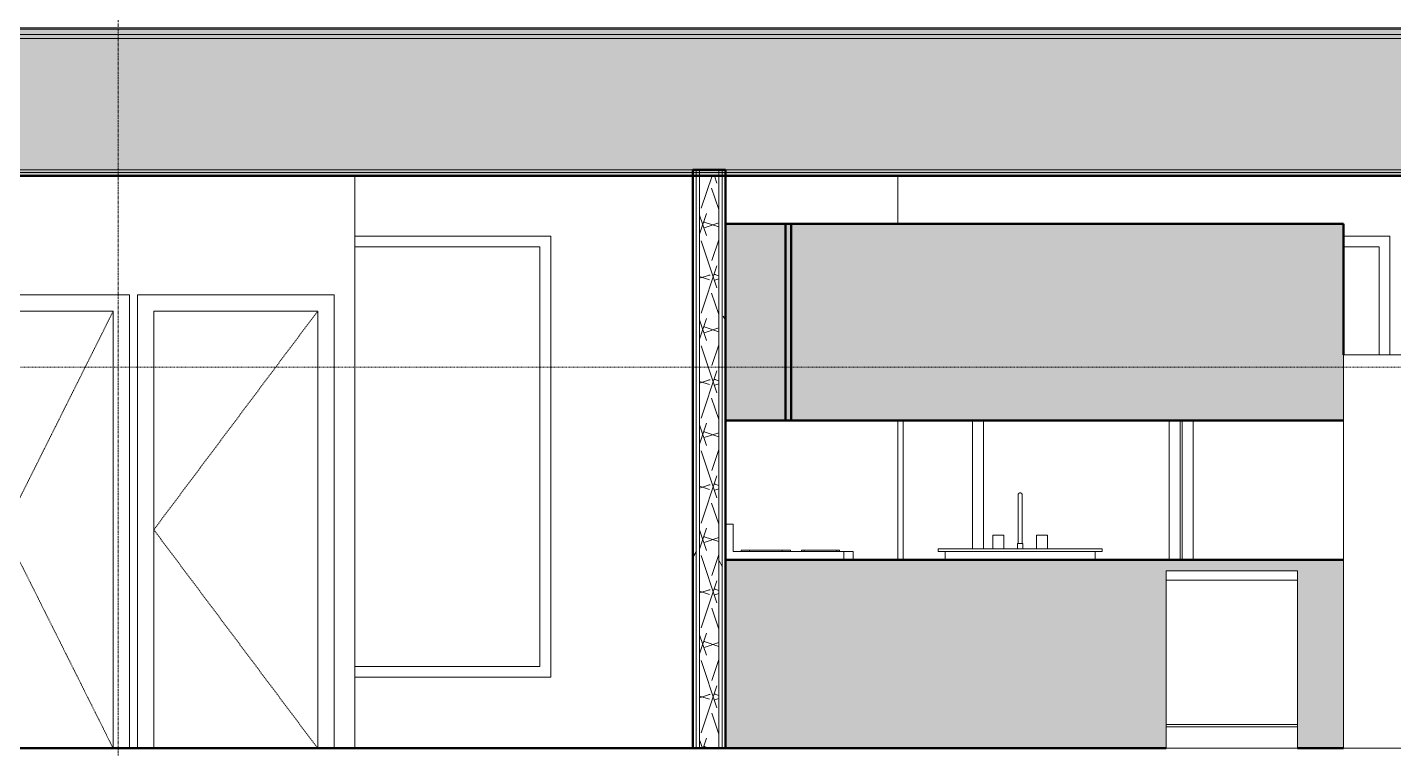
# Model space of a CAD drawing. Header units: inches. Extents: x 9610 to 16692, y -360 to 647.
# Drawn here: x 13970 to 14220.1, y 135.9 to 267.9 of the extents above; entities that cross this region are included whole.
import ezdxf

# ---------------------------------------------------------------- set-up
doc = ezdxf.new("R2010")
doc.units = ezdxf.units.IN
doc.header["$MEASUREMENT"] = 0
for name, pattern in [('Aligning Line 1_8_', [0.25, 0.125, -0.125]), ('Dash 1_16_', [0.125, 0.0625, -0.0625]), ('Grid Line 1_2_', [0.875, 0.5, -0.125, 0.125, -0.125])]:
    doc.linetypes.add(name, pattern=pattern)
for name, color, linetype, lineweight in [('0-4', 55, 'Continuous', 9), ('0-6', 170, 'Continuous', 5), ('A-DOOR-2', 250, 'Dash 1_16_', 9), ('A-DOOR-FRAM-1', 250, 'Continuous', 9), ('A-FLOR-10', 192, 'Continuous', 50), ('A-FLOR-3', 8, 'Continuous', 5), ('A-FLOR-4', 31, 'Continuous', 5), ('A-FLOR-5', 251, 'Continuous', 5), ('A-FLOR-LEVL-1', 51, 'Grid Line 1_2_', 9), ('A-FLOR-MCUT', 51, 'Continuous', 13), ('A-FLOR-PATT-1', 8, 'Continuous', 9), ('A-GLAZ-1', 135, 'Continuous', 13), ('A-WALL-2', 7, 'Continuous', 13), ('A-WALL-3', 135, 'Continuous', 13), ('A-WALL-PATT-1', 250, 'Continuous', 9), ('A-WALL-PATT-3', 53, 'Continuous', 9), ('G-ANNO-SYMB', 111, 'Aligning Line 1_8_', 9), ('I-WALL-2', 10, 'Continuous', 50), ('P-SANR-FIXT-1', 55, 'Continuous', 9), ('Q-CASE-1', 53, 'Continuous', 9), ('Q-CASE-2', 10, 'Continuous', 50), ('Q-SPCQ-1', 55, 'Continuous', 9), ('S-GRID-1', 1, 'Grid Line 1_2_', 9)]:
    doc.layers.add(name, color=color, linetype=linetype, lineweight=lineweight)
pattern_1 = [(0, (3257.106, 59.024), (30.72, 7.68), [1.267, -21.773, 1.267, -21.773, -122.88]), (0, (3257.106, 59.024), (30.72, 7.68), [-46.08, 1.267, -44.813, 1.267, -21.773, -53.76]), (0, (3257.106, 59.024), (30.72, 7.68), [-115.2, 1.267, -14.093, 1.267, -37.133]), (120, (3268.626, 62.864), (-22.01108, 22.7643), [1.267, -21.773, 1.267, -21.773, -122.88]), (120, (3268.626, 62.864), (-22.01108, 22.7643), [-46.08, 1.267, -44.813, 1.267, -21.773, -53.76]), (120, (3268.626, 62.864), (-22.01108, 22.7643), [-115.2, 1.267, -14.093, 1.267, -37.133]), (240, (3272.466, 78.224), (-8.70892, -30.4443), [1.267, -21.773, 1.267, -21.773, -122.88]), (240, (3272.466, 78.224), (-8.70892, -30.4443), [-46.08, 1.267, -44.813, 1.267, -21.773, -53.76]), (240, (3272.466, 78.224), (-8.70892, -30.4443), [-115.2, 1.267, -14.093, 1.267, -37.133])]

# ---------------------------------------------------------------- blocks, each defined once
blk = doc.blocks.new('Refrigerator_-_Side-by-Side_6047 - 36_ X 30_-V59-BUILDING SECTION - NORTH_SOUTH - LOOKING WEST')
at = {"layer": 'Q-SPCQ-1'}
for p, q in [((3052.74, 0), (3052.74, 72)), ((3088.49, 72), (3052.74, 72)), ((3088.49, 72), (3088.49, 0)), ((3088.49, 0), (3052.74, 0))]:
    blk.add_line(p, q, dxfattribs=at)
blk = doc.blocks.new('Range - 24_ x 24_-1372826-BUILDING SECTION - NORTH_SOUTH - LOOKING WEST')
at = {"layer": 'Q-SPCQ-1'}
for p, q in [((2939.9, 177), (2938.52, 177)), ((2939.9, 172), (2939.9, 177)), ((2960.15, 172), (2939.9, 172)), ((2941.4, 172.25), (2941.4, 172)), ((2941.4, 172.25), (2942.86, 172.25)), ((2942.9, 172.25), (2942.9, 172)), ((2942.9, 172.25), (2945.9, 172.25)), ((2945.9, 172.25), (2948.9, 172.25)), ((2948.9, 172), (2948.9, 172.25)), ((2948.93, 172.25), (2950.4, 172.25)), ((2950.4, 172), (2950.4, 172.25)), ((2952.4, 172.25), (2952.4, 172)), ((2952.45, 172.25), (2952.87, 172.25)), ((2952.9, 172.25), (2952.9, 172)), ((2952.9, 172.25), (2955.9, 172.25)), ((2955.9, 172.25), (2958.9, 172.25)), ((2958.9, 172), (2958.9, 172.25)), ((2958.93, 172.25), (2959.35, 172.25)), ((2959.4, 172), (2959.4, 172.25)), ((2960.15, 172), (2960.15, 170.5)), ((2960.15, 170.5), (2960.15, 172)), ((2960.15, 172), (2961.9, 172)), ((2961.9, 172), (2961.9, 170.5))]:
    blk.add_line(p, q, dxfattribs=at)
blk = doc.blocks.new('OD_CW_Base Cabinet - OD_CW_Base Cabinet-1965007-BUILDING SECTION - NORTH_SOUTH - LOOKING WEST')
at = {"layer": 'Q-CASE-1'}
blk.add_hatch(color=256, dxfattribs=at).paths.add_polyline_path([(2938.52, 136), (3019.18, 136), (3019.18, 168.5), (3043.18, 168.5), (3043.18, 136), (3051.62, 136), (3051.62, 170.5), (2938.52, 170.5), (2938.52, 160.23)], flags=0)
at = {"layer": 'Q-CASE-2'}
for p, q in [((3051.62, 170.5), (2938.52, 170.5)), ((2938.52, 170.5), (2938.52, 136)), ((2938.52, 136), (3019.18, 136)), ((3043.18, 136), (3051.62, 136))]:
    blk.add_line(p, q, dxfattribs=at)
blk = doc.blocks.new('Sink Kitchen-Single - 30_ x 21_-V65-BUILDING SECTION - NORTH_SOUTH - LOOKING WEST')
at = {"layer": 'P-SANR-FIXT-1'}
for p, q in [((2992.08, 179.87), (2992.08, 173.5)), ((2992.08, 179.87), (2992.08, 178.5)), ((2992.09, 178.5), (2992.09, 178.5)), ((2992.82, 178.5), (2992.82, 178.5)), ((2992.83, 173.5), (2992.83, 179.87)), ((2992.83, 178.5), (2992.83, 179.87)), ((2987.45, 175), (2987.45, 172.5)), ((2987.45, 175), (2989.45, 175)), ((2989.45, 172.5), (2989.45, 175)), ((2991.95, 173.5), (2991.95, 172.5)), ((2991.95, 173.5), (2992.95, 173.5)), ((2992.95, 172.5), (2992.95, 173.5)), ((2995.45, 175), (2995.45, 172.5)), ((2995.45, 175), (2997.45, 175)), ((2997.45, 172.5), (2997.45, 175)), ((2977.45, 172.5), (3007.45, 172.5)), ((2977.45, 172.5), (2977.45, 172)), ((3007.45, 172), (2977.45, 172)), ((2978.7, 172), (2978.7, 170.5)), ((3006.2, 170.5), (3006.2, 172)), ((3007.45, 172), (3007.45, 172.5))]:
    blk.add_line(p, q, dxfattribs=at)
at = {"layer": 'P-SANR-FIXT-1', "flags": 128}
for points in [[(2992.08, 182.37), (2992.08, 182.39), (2992.08, 182.4), (2992.08, 182.42), (2992.08, 182.43), (2992.08, 182.45), (2992.09, 182.46), (2992.09, 182.48), (2992.1, 182.49), (2992.1, 182.51), (2992.11, 182.52), (2992.11, 182.53), (2992.12, 182.55), (2992.13, 182.56), (2992.13, 182.57), (2992.14, 182.59), (2992.15, 182.6), (2992.16, 182.61), (2992.17, 182.62), (2992.18, 182.63), (2992.19, 182.64), (2992.2, 182.65), (2992.21, 182.66), (2992.22, 182.67), (2992.24, 182.68), (2992.25, 182.69), (2992.26, 182.7), (2992.27, 182.71), (2992.29, 182.71), (2992.3, 182.72), (2992.32, 182.72), (2992.33, 182.73), (2992.34, 182.73), (2992.36, 182.74), (2992.37, 182.74), (2992.39, 182.74), (2992.4, 182.75), (2992.42, 182.75), (2992.43, 182.75), (2992.45, 182.75), (2992.45, 182.75)], [(2992.45, 182.75), (2992.47, 182.75), (2992.48, 182.75), (2992.5, 182.75), (2992.51, 182.75), (2992.53, 182.74), (2992.54, 182.74), (2992.56, 182.74), (2992.57, 182.73), (2992.58, 182.73), (2992.6, 182.72), (2992.61, 182.71), (2992.62, 182.71), (2992.64, 182.7), (2992.65, 182.69), (2992.66, 182.68), (2992.68, 182.68), (2992.69, 182.67), (2992.7, 182.66), (2992.71, 182.65), (2992.72, 182.64), (2992.73, 182.63), (2992.74, 182.61), (2992.75, 182.6), (2992.76, 182.59), (2992.77, 182.58), (2992.78, 182.56), (2992.78, 182.55), (2992.79, 182.54), (2992.8, 182.52), (2992.8, 182.51), (2992.81, 182.5), (2992.81, 182.48), (2992.82, 182.47), (2992.82, 182.45), (2992.82, 182.44), (2992.82, 182.42), (2992.83, 182.41), (2992.83, 182.39), (2992.83, 182.38), (2992.83, 182.37)], [(2992.08, 182.37), (2992.08, 182.37), (2992.08, 182.37), (2992.08, 182.36), (2992.08, 182.34), (2992.08, 182.33), (2992.08, 182.3), (2992.08, 182.28), (2992.08, 182.25), (2992.08, 182.21), (2992.08, 182.18), (2992.08, 182.14), (2992.08, 182.09), (2992.08, 182.04), (2992.08, 181.99), (2992.08, 181.94), (2992.08, 181.88), (2992.08, 181.82), (2992.08, 181.75), (2992.08, 181.69), (2992.08, 181.62), (2992.08, 181.54), (2992.08, 181.47), (2992.08, 181.39), (2992.08, 181.31), (2992.08, 181.23), (2992.08, 181.14), (2992.08, 181.05), (2992.08, 180.96), (2992.08, 180.87), (2992.08, 180.78), (2992.08, 180.69), (2992.08, 180.59), (2992.08, 180.5), (2992.08, 180.4), (2992.08, 180.3), (2992.08, 180.2), (2992.08, 180.1), (2992.08, 180), (2992.08, 179.9), (2992.08, 179.87)], [(2992.08, 182.3), (2992.08, 182.32), (2992.08, 182.34), (2992.08, 182.35), (2992.08, 182.36), (2992.08, 182.37), (2992.08, 182.37)], [(2992.08, 179.87), (2992.08, 179.97), (2992.08, 180.07), (2992.08, 180.17), (2992.08, 180.27), (2992.08, 180.37), (2992.08, 180.47), (2992.08, 180.57), (2992.08, 180.66), (2992.08, 180.76), (2992.08, 180.85), (2992.08, 180.94), (2992.08, 181.03), (2992.08, 181.12), (2992.08, 181.2), (2992.08, 181.29), (2992.08, 181.37), (2992.08, 181.45), (2992.08, 181.52), (2992.08, 181.6), (2992.08, 181.67), (2992.08, 181.74), (2992.08, 181.8), (2992.08, 181.86), (2992.08, 181.92), (2992.08, 181.98), (2992.08, 182.03), (2992.08, 182.08), (2992.08, 182.13), (2992.08, 182.17)], [(2992.83, 179.87), (2992.83, 179.97), (2992.83, 180.07), (2992.83, 180.17), (2992.83, 180.27), (2992.83, 180.37), (2992.83, 180.47), (2992.83, 180.57), (2992.83, 180.66), (2992.83, 180.76), (2992.83, 180.85), (2992.83, 180.94), (2992.83, 181.03), (2992.83, 181.12), (2992.83, 181.2), (2992.83, 181.29), (2992.83, 181.37), (2992.83, 181.45), (2992.83, 181.52), (2992.83, 181.6), (2992.83, 181.67), (2992.83, 181.74), (2992.83, 181.8), (2992.83, 181.86), (2992.83, 181.92), (2992.83, 181.98), (2992.83, 182.03), (2992.83, 182.08), (2992.83, 182.13), (2992.83, 182.17), (2992.83, 182.21), (2992.83, 182.24), (2992.83, 182.27), (2992.83, 182.3), (2992.83, 182.32), (2992.83, 182.34), (2992.83, 182.35), (2992.83, 182.36), (2992.83, 182.37), (2992.83, 182.37), (2992.83, 182.37)], [(2992.83, 182.37), (2992.83, 182.37), (2992.83, 182.36), (2992.83, 182.34), (2992.83, 182.33), (2992.83, 182.3), (2992.83, 182.28)], [(2992.83, 182.14), (2992.83, 182.09), (2992.83, 182.04), (2992.83, 181.99), (2992.83, 181.94), (2992.83, 181.88), (2992.83, 181.82), (2992.83, 181.75), (2992.83, 181.69), (2992.83, 181.62), (2992.83, 181.54), (2992.83, 181.47), (2992.83, 181.39), (2992.83, 181.31), (2992.83, 181.23), (2992.83, 181.14), (2992.83, 181.05), (2992.83, 180.96), (2992.83, 180.87), (2992.83, 180.78), (2992.83, 180.69), (2992.83, 180.59), (2992.83, 180.5), (2992.83, 180.4), (2992.83, 180.3), (2992.83, 180.2), (2992.83, 180.1), (2992.83, 180), (2992.83, 179.9), (2992.83, 179.87)]]:
    blk.add_lwpolyline(points, dxfattribs=at)
blk = doc.blocks.new('Dishwasher_15404 - 34_ counter-V66-BUILDING SECTION - NORTH_SOUTH - LOOKING WEST')
at = {"layer": 'Q-SPCQ-1'}
for p, q in [((3019.18, 168.5), (3043.18, 168.5)), ((3019.18, 168.5), (3019.18, 166.79)), ((3043.18, 166.79), (3043.18, 168.5)), ((3019.18, 166.79), (3043.18, 166.79)), ((3019.18, 166.79), (3019.18, 140.33)), ((3043.18, 166.79), (3019.18, 166.79)), ((3043.18, 140.33), (3043.18, 166.79)), ((3043.18, 140.33), (3019.18, 140.33)), ((3019.18, 140.33), (3043.18, 140.33)), ((3019.18, 140.33), (3019.18, 139.94)), ((3043.18, 139.94), (3043.18, 140.33)), ((3043.18, 139.94), (3019.18, 139.94)), ((3019.18, 139.94), (3043.18, 139.94)), ((3019.18, 139.94), (3019.18, 136)), ((3043.18, 136), (3043.18, 139.94)), ((3043.18, 136), (3019.18, 136))]:
    blk.add_line(p, q, dxfattribs=at)
blk = doc.blocks.new('OD_CW_Upper Cabinet - OD_CW_Upper Cabinet-1965009-BUILDING SECTION - NORTH_SOUTH - LOOKING WEST')
at = {"layer": 'Q-CASE-1'}
for points in [[(2938.52, 196), (2949.52, 196), (2949.52, 232), (2938.52, 232), (2938.52, 206.08)], [(2950.52, 196), (2950.52, 232), (2949.52, 232), (2949.52, 196)]]:
    blk.add_hatch(color=256, dxfattribs=at).paths.add_polyline_path(points, flags=0)
at = {"layer": 'Q-CASE-2'}
for p, q in [((2949.52, 232), (2938.52, 232)), ((2938.52, 232), (2938.52, 196)), ((2950.52, 232), (2949.52, 232)), ((2949.52, 232), (2949.52, 196)), ((2949.52, 196), (2949.52, 232)), ((2950.52, 196), (2950.52, 232)), ((2938.52, 196), (2949.52, 196)), ((2949.52, 196), (2950.52, 196))]:
    blk.add_line(p, q, dxfattribs=at)
blk = doc.blocks.new('OD_CW_Upper Cabinet - OD_CW_Upper Cabinet-1965010-BUILDING SECTION - NORTH_SOUTH - LOOKING WEST')
at = {"layer": 'Q-CASE-1'}
blk.add_hatch(color=256, dxfattribs=at).paths.add_polyline_path([(2950.52, 196), (3051.62, 196), (3051.62, 232), (2950.52, 232), (2950.52, 206.08)], flags=0)
at = {"layer": 'Q-CASE-2'}
for p, q in [((2950.52, 232), (2950.52, 196)), ((3051.62, 232), (2950.52, 232)), ((3051.62, 208), (3051.62, 232)), ((2950.52, 196), (3051.62, 196))]:
    blk.add_line(p, q, dxfattribs=at)
blk = doc.blocks.new('Single-Flush - 30_ x 80_-V68-BUILDING SECTION - NORTH_SOUTH - LOOKING WEST')
at = {"layer": 'A-DOOR-FRAM-1'}
blk.add_line((2971.03, 196), (2971.03, 170.5), dxfattribs=at)
blk = doc.blocks.new('Single-Flush - 30_ x 80_-1420870-BUILDING SECTION - NORTH_SOUTH - LOOKING WEST')
at = {"layer": 'A-DOOR-2'}
for p in [(2739.55, 80), (2739.55, 0)]:
    blk.add_line(p, (2709.55, 40), dxfattribs=at)
at = {"layer": 'A-DOOR-FRAM-1'}
for p, q in [((2742.55, 83), (2706.55, 83)), ((2706.55, 83), (2706.55, 0)), ((2742.55, 0), (2742.55, 83)), ((2709.55, 0), (2709.55, 80)), ((2709.55, 80), (2739.55, 80)), ((2739.55, 80), (2739.55, 0))]:
    blk.add_line(p, q, dxfattribs=at)
blk = doc.blocks.new('Single-Flush - CLOSET-1720159-BUILDING SECTION - NORTH_SOUTH - LOOKING WEST')
at = {"layer": 'A-DOOR-2'}
for p, q in [((2826.44, 216), (2806.87, 176.87)), ((2826.44, 136), (2806.87, 175.13))]:
    blk.add_line(p, q, dxfattribs=at)
at = {"layer": 'A-DOOR-FRAM-1'}
for p, q in [((2829.44, 219), (2806.87, 219)), ((2829.44, 136), (2829.44, 219)), ((2806.87, 216), (2826.44, 216)), ((2826.44, 216), (2826.44, 136))]:
    blk.add_line(p, q, dxfattribs=at)
blk = doc.blocks.new('CTR - 1st Phase - Unit Layouts_rvt-2-BUILDING SECTION - NORTH_SOUTH - LOOKING WEST')
at = {"layer": 'A-WALL-3'}
for p, q in [((2870.64, 240.75), (2870.64, 136)), ((2970.03, 240.75), (2970.03, 232)), ((2970.03, 196), (2970.03, 170.5))]:
    blk.add_line(p, q, dxfattribs=at)
at = {"layer": '0-4'}
for name, p in [('OD_CW_Upper Cabinet - OD_CW_Upper Cabinet-1965009-BUILDING SECTION - NORTH_SOUTH - LOOKING WEST', (0, 0)), ('OD_CW_Upper Cabinet - OD_CW_Upper Cabinet-1965010-BUILDING SECTION - NORTH_SOUTH - LOOKING WEST', (0, 0)), ('Single-Flush - CLOSET-1720159-BUILDING SECTION - NORTH_SOUTH - LOOKING WEST', (0, 0)), ('Single-Flush - 30_ x 80_-1420870-BUILDING SECTION - NORTH_SOUTH - LOOKING WEST', (124.32, 136)), ('Refrigerator_-_Side-by-Side_6047 - 36_ X 30_-V59-BUILDING SECTION - NORTH_SOUTH - LOOKING WEST', (-1.11, 136)), ('Single-Flush - 30_ x 80_-V68-BUILDING SECTION - NORTH_SOUTH - LOOKING WEST', (0, 0)), ('Sink Kitchen-Single - 30_ x 21_-V65-BUILDING SECTION - NORTH_SOUTH - LOOKING WEST', (0, 0)), ('Range - 24_ x 24_-1372826-BUILDING SECTION - NORTH_SOUTH - LOOKING WEST', (0, 0)), ('OD_CW_Base Cabinet - OD_CW_Base Cabinet-1965007-BUILDING SECTION - NORTH_SOUTH - LOOKING WEST', (0, 0)), ('Dishwasher_15404 - 34_ counter-V66-BUILDING SECTION - NORTH_SOUTH - LOOKING WEST', (0, 0))]:
    blk.add_blockref(name, p, dxfattribs=at)
blk = doc.blocks.new('CTR - 1st Phase - Common Walls_rvt-2-BUILDING SECTION - NORTH_SOUTH - LOOKING WEST')
at = {"layer": 'A-WALL-PATT-1'}
h = blk.add_hatch(dxfattribs=at)
h.set_pattern_fill('FP_43', color=256, style=0, pattern_type=2)
h.set_pattern_definition(pattern_1)
h.paths.add_polyline_path([(2932.52, 136), (2933.15, 136), (2933.15, 240.75), (2932.52, 240.75), (2932.52, 136.42)], flags=0)
h = blk.add_hatch(dxfattribs=at)
h.set_pattern_fill('FP_43', color=256, style=0, pattern_type=2)
h.set_pattern_definition(pattern_1)
h.paths.add_polyline_path([(2933.15, 136), (2933.77, 136), (2933.77, 240.75), (2933.15, 240.75), (2933.15, 136.42)], flags=0)
h = blk.add_hatch(dxfattribs=at)
h.set_pattern_fill('FP_43', color=256, style=0, pattern_type=2)
h.set_pattern_definition(pattern_1)
h.paths.add_polyline_path([(2937.9, 136), (2937.9, 240.75), (2937.27, 240.75), (2937.27, 136)], flags=0)
h = blk.add_hatch(dxfattribs=at)
h.set_pattern_fill('FP_43', color=256, style=0, pattern_type=2)
h.set_pattern_definition(pattern_1)
h.paths.add_polyline_path([(2938.52, 136), (2938.52, 240.75), (2937.9, 240.75), (2937.9, 136)], flags=0)
at = {"layer": 'A-WALL-PATT-3'}
h = blk.add_hatch(dxfattribs=at)
h.set_pattern_fill('FP_47', color=256, style=0, pattern_type=2)
h.set_pattern_definition([(161.57, (3257.586, 59.504), (-3.8399538, -1.54e-05), [0, -27.322, 3.034, 0]), (18.43, (3256.626, 59.504), (-3.8399538, 1.54e-05), [0, -27.322, 3.034, 0]), (108.43, (3257.586, 59.504), (1.919622, -9.6005246), [9.106, -21.25]), (71.57, (3256.626, 59.504), (1.919622, 9.6005246), [9.106, -21.25])])
h.paths.add_polyline_path([(2933.77, 136), (2937.27, 136), (2937.27, 240.75), (2933.77, 240.75), (2933.77, 136.42)], flags=0)
at = {"layer": 'A-WALL-2'}
for p, q in [((2933.15, 136), (2933.15, 241.87)), ((2933.77, 136), (2933.77, 241.87)), ((2937.27, 136), (2937.27, 241.87)), ((2937.9, 136), (2937.9, 241.87))]:
    blk.add_line(p, q, dxfattribs=at)
at = {"layer": 'I-WALL-2'}
for p, q in [((2932.52, 241.87), (2932.52, 136)), ((2938.52, 241.87), (2932.52, 241.87)), ((2938.52, 136), (2938.52, 241.87)), ((2932.52, 136), (2938.52, 136))]:
    blk.add_line(p, q, dxfattribs=at)
blk = doc.blocks.new('_THE_ WINDOW _ DOOR - Window - 2nd Floor-V95-BUILDING SECTION - NORTH_SOUTH - LOOKING WEST')
at = {"layer": 'A-GLAZ-1'}
for p, q in [((2870.64, 227.75), (2904.54, 227.75)), ((2904.54, 227.75), (2904.54, 151)), ((2904.54, 151), (2870.64, 151))]:
    blk.add_line(p, q, dxfattribs=at)
blk = doc.blocks.new('_THE_ WINDOW _ DOOR - Window - 2nd Floor-V96-BUILDING SECTION - NORTH_SOUTH - LOOKING WEST')
at = {"layer": 'A-GLAZ-1'}
for p, q in [((2985.71, 172.5), (2985.71, 196)), ((3019.74, 196), (3019.74, 170.5))]:
    blk.add_line(p, q, dxfattribs=at)
blk = doc.blocks.new('_THE_ WINDOW _ DOOR - Window - 2nd Floor-V106-BUILDING SECTION - NORTH_SOUTH - LOOKING WEST')
at = {"layer": 'A-GLAZ-1'}
for p, q in [((3051.62, 227.75), (3058.14, 227.75)), ((3058.14, 227.75), (3058.14, 208)), ((3024.11, 170.5), (3024.11, 196))]:
    blk.add_line(p, q, dxfattribs=at)

msp = doc.modelspace()

# ---------------------------------------------------------------- hatches: boundary and pattern name
at = {"layer": 'A-FLOR-3'}
h = msp.add_hatch(color=256, dxfattribs=at)
h.paths.add_polyline_path([(14124.5904, 267.625), (15011.789, 267.625), (15011.789, 267.875), (13795.639, 267.875), (13795.639, 267.625), (14119.464, 267.625)], flags=0)
h.paths.add_polyline_path([(13239.0287, 267.625), (13683.639, 267.625), (13683.639, 267.875), (13235.489, 267.875), (13235.489, 267.625)], flags=0)
at = {"layer": 'A-FLOR-4'}
h = msp.add_hatch(color=256, dxfattribs=at)
h.paths.add_polyline_path([(13229.989, 241.875), (13683.639, 241.875), (13683.639, 265.875), (13229.989, 265.875), (13229.989, 251.9236)], flags=0)
h.paths.add_polyline_path([(15017.289, 241.875), (15017.289, 265.875), (13795.639, 265.875), (13795.639, 241.875), (15014.6954, 241.875)], flags=0)
at = {"layer": 'A-FLOR-5'}
h = msp.add_hatch(color=256, dxfattribs=at)
h.paths.add_polyline_path([(14027.4515, 241.375), (15011.164, 241.375), (15011.164, 241.875), (13795.639, 241.875), (13795.639, 241.375), (14025.2015, 241.375)], flags=0)
h.paths.add_polyline_path([(13239.0287, 241.375), (13452.264, 241.375), (13452.264, 241.875), (13236.114, 241.875), (13236.114, 241.375)], flags=0)
h.paths.add_polyline_path([(13455.764, 241.375), (13507.489, 241.375), (13507.489, 241.875), (13455.764, 241.875), (13455.764, 241.6204)], flags=0)
h.paths.add_polyline_path([(13510.989, 241.375), (13679.889, 241.375), (13679.889, 241.875), (13510.989, 241.875), (13510.989, 241.6821)], flags=0)
h.paths.add_polyline_path([(13683.639, 241.375), (13683.639, 241.875), (13683.389, 241.8747), (13683.389, 241.375)], flags=0)
at = {"layer": 'A-FLOR-PATT-1'}
h = msp.add_hatch(dxfattribs=at)
h.set_pattern_fill('FP_44', color=256, style=0, pattern_type=2)
h.set_pattern_definition([(0, (14416.4212, 59.024), (15.36, 3.84), [1.267, -10.253, 1.267, -10.253, -61.44]), (0, (14416.4212, 59.024), (15.36, 3.84), [-23.04, 1.267, -21.773, 1.267, -10.253, -26.88]), (0, (14416.4212, 59.024), (15.36, 3.84), [-57.6, 1.267, -6.413, 1.267, -17.933]), (120, (14422.1812, 60.944), (-11.005538, 11.38215), [1.267, -10.253, 1.267, -10.253, -61.44]), (120, (14422.1812, 60.944), (-11.005538, 11.38215), [-23.04, 1.267, -21.773, 1.267, -10.253, -26.88]), (120, (14422.1812, 60.944), (-11.005538, 11.38215), [-57.6, 1.267, -6.413, 1.267, -17.933]), (240, (14424.1012, 68.624), (-4.354462, -15.22215), [1.267, -10.253, 1.267, -10.253, -61.44]), (240, (14424.1012, 68.624), (-4.354462, -15.22215), [-23.04, 1.267, -21.773, 1.267, -10.253, -26.88]), (240, (14424.1012, 68.624), (-4.354462, -15.22215), [-57.6, 1.267, -6.413, 1.267, -17.933])])
h.paths.add_polyline_path([(14065.8515, 266.625), (15011.789, 266.625), (15011.789, 267.625), (13795.639, 267.625), (13795.639, 266.625), (14023.189, 266.625)], flags=0)
h.paths.add_polyline_path([(13239.0287, 266.625), (13683.639, 266.625), (13683.639, 267.625), (13235.489, 267.625), (13235.489, 266.625)], flags=0)
h = msp.add_hatch(dxfattribs=at)
h.set_pattern_fill('FP_45', color=256, style=0, pattern_type=2)
h.set_pattern_definition([(0, (14416.421, 59.024), (0, 4.798), []), (315, (14416.4212, 59.024), (4.798427, 0), [6.786, -6.786]), (45, (14416.4212, 59.024), (4.798427, 0), [6.786, -6.786])])
h.paths.add_polyline_path([(15017.289, 265.875), (15017.289, 266.625), (13795.639, 266.625), (13795.639, 265.875), (15016.0302, 265.875)], flags=0)
h.paths.add_polyline_path([(13232.5515, 265.875), (13683.639, 265.875), (13683.639, 266.625), (13229.989, 266.625), (13229.989, 265.875)], flags=0)
h = msp.add_hatch(dxfattribs=at)
h.set_pattern_fill('FP_43', color=256, style=0, pattern_type=2)
h.set_pattern_definition([(0, (14416.421, 59.024), (30.72, 7.68), [1.267, -21.773, 1.267, -21.773, -122.88]), (0, (14416.421, 59.024), (30.72, 7.68), [-46.08, 1.267, -44.813, 1.267, -21.773, -53.76]), (0, (14416.421, 59.024), (30.72, 7.68), [-115.2, 1.267, -14.093, 1.267, -37.133]), (120, (14427.941, 62.864), (-22.011075, 22.7643), [1.267, -21.773, 1.267, -21.773, -122.88]), (120, (14427.941, 62.864), (-22.011075, 22.7643), [-46.08, 1.267, -44.813, 1.267, -21.773, -53.76]), (120, (14427.941, 62.864), (-22.011075, 22.7643), [-115.2, 1.267, -14.093, 1.267, -37.133]), (240, (14431.781, 78.224), (-8.708925, -30.4443), [1.267, -21.773, 1.267, -21.773, -122.88]), (240, (14431.781, 78.224), (-8.708925, -30.4443), [-46.08, 1.267, -44.813, 1.267, -21.773, -53.76]), (240, (14431.781, 78.224), (-8.708925, -30.4443), [-115.2, 1.267, -14.093, 1.267, -37.133])])
h.paths.add_polyline_path([(13236.114, 240.75), (13452.264, 240.75), (13452.264, 241.375), (13236.114, 241.375)], flags=0)
h.paths.add_polyline_path([(15011.164, 240.75), (15011.164, 241.375), (13795.639, 241.375), (13795.639, 240.75), (14994.9257, 240.75)], flags=0)
h.paths.add_polyline_path([(13511.614, 240.75), (13679.889, 240.7552), (13679.889, 241.375), (13510.989, 241.375), (13510.989, 240.75), (13511.5635, 240.75)], flags=0)
h.paths.add_polyline_path([(13683.389, 240.75), (13683.639, 240.75), (13683.639, 241.375), (13683.389, 241.375), (13683.389, 240.7503)], flags=0)
h.paths.add_polyline_path([(13455.764, 240.75), (13507.489, 240.75), (13507.489, 241.375), (13455.764, 241.375), (13455.764, 241.0682)], flags=0)

# ---------------------------------------------------------------- linework, layer by layer
at = {"layer": 'A-FLOR-10'}
for p, q in [((13795.639, 240.75), (15011.164, 240.75)), ((14178.4986, 136), (13791.639, 136)), ((14210.939, 136), (14202.4986, 136))]:
    msp.add_line(p, q, dxfattribs=at)
at = {"layer": 'A-FLOR-LEVL-1'}
msp.add_line((12974.2716, 136), (15327.2797, 136), dxfattribs=at)
at = {"layer": 'A-FLOR-MCUT'}
for p, q in [((15011.789, 267.875), (13795.639, 267.875)), ((15011.789, 267.625), (13795.639, 267.625)), ((15011.789, 266.625), (13795.639, 266.625)), ((15079.7579, 265.875), (13795.639, 265.875)), ((15011.164, 241.875), (13795.639, 241.875)), ((15011.164, 241.375), (13795.639, 241.375))]:
    msp.add_line(p, q, dxfattribs=at)
at = {"layer": 'A-WALL-3'}
for p, q in [((14029.9515, 229.75), (14065.8515, 229.75)), ((14065.8515, 229.75), (14065.8515, 149)), ((14210.939, 229.75), (14219.4515, 229.75)), ((14219.4515, 229.75), (14219.4515, 208)), ((14143.0265, 172.5), (14143.0265, 196)), ((14181.0515, 196), (14181.0515, 170.5)), ((14181.4265, 170.5), (14181.4265, 196)), ((14065.8515, 149), (14029.9515, 149))]:
    msp.add_line(p, q, dxfattribs=at)
at = {"layer": 'G-ANNO-SYMB'}
msp.add_line((13070.1924, 205.7608), (15231.2964, 205.7608), dxfattribs=at)
at = {"layer": 'S-GRID-1'}
msp.add_line((13986.639, -159.8356), (13986.639, 470.5), dxfattribs=at)

# ---------------------------------------------------------------- block references
at = {"layer": '0-6'}
for name in ['CTR - 1st Phase - Common Walls_rvt-2-BUILDING SECTION - NORTH_SOUTH - LOOKING WEST', 'CTR - 1st Phase - Unit Layouts_rvt-2-BUILDING SECTION - NORTH_SOUTH - LOOKING WEST']:
    msp.add_blockref(name, (11159.3152, 0), dxfattribs=at)
at = {"layer": 'A-GLAZ-1'}
for name in ['_THE_ WINDOW _ DOOR - Window - 2nd Floor-V95-BUILDING SECTION - NORTH_SOUTH - LOOKING WEST', '_THE_ WINDOW _ DOOR - Window - 2nd Floor-V106-BUILDING SECTION - NORTH_SOUTH - LOOKING WEST', '_THE_ WINDOW _ DOOR - Window - 2nd Floor-V96-BUILDING SECTION - NORTH_SOUTH - LOOKING WEST']:
    msp.add_blockref(name, (11159.3152, 0), dxfattribs=at)

doc.saveas('drawing.dxf')
